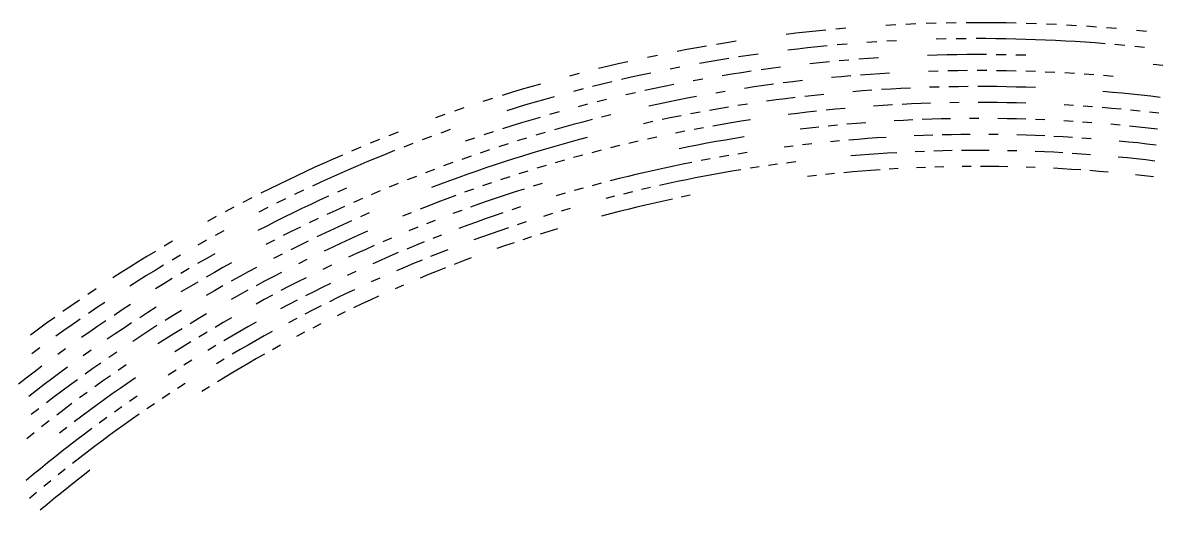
# Model space of a CAD drawing. Header units: metres. Extents: x -298 to 300, y -298 to 299.
# Drawn here: x -178.7 to 33.8, y 207.9 to 299.3 of the extents above; entities that cross this region are included whole.
import ezdxf

# ---------------------------------------------------------------- set-up
doc = ezdxf.new("R2010")
doc.units = ezdxf.units.M

msp = doc.modelspace()

# ---------------------------------------------------------------- linework, layer by layer
for p, q in [((-31.887094, 297.5064, -692.8203), (-33.75532, 297.29712, -692.8203)), ((-30.017527, 297.70392, -692.8203), (-31.887094, 297.5064, -692.8203)), ((-28.1468, 297.88965, -692.8203), (-30.017527, 297.70392, -692.8203)), ((-24.401926, 298.22595, -692.8203), (-26.274912, 298.06372, -692.8203)), ((-15.023447, 298.86053, -692.8203), (-16.900705, 298.7572, -692.8203)), ((-11.26716, 299.03186, -692.8203), (-13.145578, 298.95203, -692.8203)), ((-7.508921, 299.15588, -692.8203), (-9.388193, 299.09973, -692.8203)), ((-3.749277, 299.23273, -692.8203), (-5.629221, 299.2002, -692.8203)), ((0.011038, 299.26233, -692.8203), (-1.869211, 299.25342, -692.8203)), ((1.891287, 299.2594, -692.8203), (0.011038, 299.26233, -692.8203)), ((3.771475, 299.2447, -692.8203), (1.891287, 299.2594, -692.8203)), ((5.651602, 299.21814, -692.8203), (3.771475, 299.2447, -692.8203)), ((7.531546, 299.17975, -692.8203), (5.651602, 299.21814, -692.8203)), ((11.290518, 299.06763, -692.8203), (9.411184, 299.12958, -692.8203)), ((15.047903, 298.9082, -692.8203), (13.169485, 298.99377, -692.8203)), ((18.80303, 298.70166, -692.8203), (16.925772, 298.8108, -692.8203)), ((22.55535, 298.44788, -692.8203), (20.679617, 298.58063, -692.8203)), ((26.304312, 298.1469, -692.8203), (24.430288, 298.30328, -692.8203)), ((31.919973, 297.6073, -692.8203), (30.049185, 297.79895, -692.8203)), ((-46.79054, 295.5044, -692.8203), (-48.645763, 295.20154, -692.8203)), ((-44.933422, 295.79553, -692.8203), (-46.79054, 295.5044, -692.8203)), ((-33.75532, 297.29712, -692.8203), (-35.622204, 297.07617, -692.8203)), ((-18.616282, 295.65552, -692.8203), (-20.473337, 295.52966, -692.8203)), ((-14.899973, 295.8722, -692.8203), (-16.758493, 295.7697, -692.8203)), ((-5.599497, 296.20953, -692.8203), (-7.460398, 296.1654, -692.8203)), ((-1.876963, 296.26257, -692.8203), (-3.738352, 296.24194, -692.8203)), ((1.845999, 296.26892, -692.8203), (-0.015513, 296.2716, -692.8203)), ((3.707449, 296.25452, -692.8203), (1.845999, 296.26892, -692.8203)), ((5.568777, 296.2284, -692.8203), (3.707449, 296.25452, -692.8203)), ((7.429983, 296.19067, -692.8203), (5.568777, 296.2284, -692.8203)), ((9.290884, 296.14117, -692.8203), (7.429983, 296.19067, -692.8203)), ((11.15148, 296.07996, -692.8203), (9.290884, 296.14117, -692.8203)), ((13.011709, 296.00708, -692.8203), (11.15148, 296.07996, -692.8203)), ((14.871389, 295.9226, -692.8203), (13.011709, 296.00708, -692.8203)), ((16.730581, 295.82635, -692.8203), (14.871389, 295.9226, -692.8203)), ((18.589102, 295.71844, -692.8203), (16.730581, 295.82635, -692.8203)), ((20.44695, 295.59888, -692.8203), (18.589102, 295.71844, -692.8203)), ((22.304007, 295.4676, -692.8203), (20.44695, 295.59888, -692.8203)), ((24.160269, 295.32465, -692.8203), (22.304007, 295.4676, -692.8203)), ((-54.199352, 294.2232, -692.8203), (-56.046276, 293.87384, -692.8203)), ((-52.35023, 294.5609, -692.8203), (-54.199352, 294.2232, -692.8203)), ((-50.498974, 294.8871, -692.8203), (-52.35023, 294.5609, -692.8203)), ((-40.828808, 293.37695, -692.8203), (-42.67085, 293.11157, -692.8203)), ((-33.444836, 294.32245, -692.8203), (-35.29304, 294.10352, -692.8203)), ((-31.595224, 294.5298, -692.8203), (-33.444836, 294.32245, -692.8203)), ((-29.744394, 294.7256, -692.8203), (-31.595224, 294.5298, -692.8203)), ((-27.892282, 294.90967, -692.8203), (-29.744394, 294.7256, -692.8203)), ((-24.184824, 295.24298, -692.8203), (-26.039072, 295.08215, -692.8203)), ((-5.434702, 293.22137, -692.8203), (-7.276743, 293.17834, -692.8203)), ((-3.592478, 293.2528, -692.8203), (-5.434702, 293.22137, -692.8203)), ((-1.75001, 293.27258, -692.8203), (-3.592478, 293.2528, -692.8203)), ((0.09252, 293.28088, -692.8203), (-1.75001, 293.27258, -692.8203)), ((1.935049, 293.2776, -692.8203), (0.09252, 293.28088, -692.8203)), ((5.620047, 293.2362, -692.8203), (3.777578, 293.2627, -692.8203)), ((9.304251, 293.14856, -692.8203), (7.462271, 293.19812, -692.8203)), ((27.869925, 295.00378, -692.8203), (26.015615, 295.17004, -692.8203)), ((31.575308, 294.63635, -692.8203), (29.723196, 294.82593, -692.8203)), ((-68.907845, 291.1046, -692.8203), (-70.73475, 290.66296, -692.8203)), ((-67.07819, 291.5348, -692.8203), (-68.907845, 291.1046, -692.8203)), ((-65.2458, 291.9535, -692.8203), (-67.07819, 291.5348, -692.8203)), ((-59.73335, 293.14038, -692.8203), (-61.573376, 292.7563, -692.8203)), ((-50.020763, 291.9347, -692.8203), (-51.853344, 291.6117, -692.8203)), ((-48.18617, 292.24622, -692.8203), (-50.020763, 291.9347, -692.8203)), ((-46.34962, 292.5462, -692.8203), (-48.18617, 292.24622, -692.8203)), ((-42.67085, 293.11157, -692.8203), (-44.511242, 292.83466, -692.8203)), ((-29.334543, 291.761, -692.8203), (-31.166636, 291.56787, -692.8203)), ((-27.50123, 291.94263, -692.8203), (-29.334543, 291.761, -692.8203)), ((-23.831308, 292.27118, -692.8203), (-25.666819, 292.11267, -692.8203)), ((-20.15748, 292.55365, -692.8203), (-21.994883, 292.4182, -692.8203)), ((-18.319345, 292.6776, -692.8203), (-20.15748, 292.55365, -692.8203)), ((-7.276743, 293.17834, -692.8203), (-9.118357, 293.12378, -692.8203)), ((35.02434, 291.24036, -692.8203), (33.19353, 291.45166, -692.8203)), ((-74.38001, 289.74524, -692.8203), (-76.19825, 289.26917, -692.8203)), ((-64.619026, 289.02905, -692.8203), (-66.43287, 288.61438, -692.8203)), ((-62.8025, 289.43237, -692.8203), (-64.619026, 289.02905, -692.8203)), ((-60.983532, 289.82422, -692.8203), (-62.8025, 289.43237, -692.8203)), ((-55.512157, 290.93103, -692.8203), (-57.33827, 290.5736, -692.8203)), ((-45.7718, 289.60974, -692.8203), (-47.589855, 289.31342, -692.8203)), ((-43.951855, 289.8946, -692.8203), (-45.7718, 289.60974, -692.8203)), ((-42.13014, 290.16803, -692.8203), (-43.951855, 289.8946, -692.8203)), ((-38.48164, 290.68054, -692.8203), (-40.306713, 290.43005, -692.8203)), ((-36.65504, 290.91962, -692.8203), (-38.48164, 290.68054, -692.8203)), ((-25.295664, 289.143, -692.8203), (-27.111399, 288.97534, -692.8203)), ((-23.47883, 289.29926, -692.8203), (-25.295664, 289.143, -692.8203)), ((-19.842356, 289.5775, -692.8203), (-21.66102, 289.4441, -692.8203)), ((-18.022898, 289.69952, -692.8203), (-19.842356, 289.5775, -692.8203)), ((-16.202646, 289.81006, -692.8203), (-18.022898, 289.69952, -692.8203)), ((-7.092722, 290.19128, -692.8203), (-8.915659, 290.13794, -692.8203)), ((-3.446055, 290.2636, -692.8203), (-5.26948, 290.23315, -692.8203)), ((-1.622385, 290.2826, -692.8203), (-3.446055, 290.2636, -692.8203)), ((2.025137, 290.28613, -692.8203), (0.201345, 290.2901, -692.8203)), ((5.672537, 290.2439, -692.8203), (3.848867, 290.27075, -692.8203)), ((7.495962, 290.20557, -692.8203), (5.672537, 290.2439, -692.8203)), ((11.141958, 290.0946, -692.8203), (9.319143, 290.15582, -692.8203)), ((14.786367, 289.93774, -692.8203), (12.964407, 290.0219, -692.8203)), ((18.42864, 289.73523, -692.8203), (16.60784, 289.84222, -692.8203)), ((22.068106, 289.48682, -692.8203), (20.24877, 289.6167, -692.8203)), ((25.704275, 289.19275, -692.8203), (23.886648, 289.34552, -692.8203)), ((-83.43995, 287.25122, -692.8203), (-85.242195, 286.71838, -692.8203)), ((-81.634346, 287.77283, -692.8203), (-83.43995, 287.25122, -692.8203)), ((-73.66114, 286.84204, -692.8203), (-75.46107, 286.3706, -692.8203)), ((-70.05262, 287.75092, -692.8203), (-71.858345, 287.30212, -692.8203)), ((-68.24415, 288.18835, -692.8203), (-70.05262, 287.75092, -692.8203)), ((-60.258923, 286.9204, -692.8203), (-62.059643, 286.5332, -692.8203)), ((-58.4557, 287.2964, -692.8203), (-60.258923, 286.9204, -692.8203)), ((-56.650158, 287.6609, -692.8203), (-58.4557, 287.2964, -692.8203)), ((-51.220226, 288.68658, -692.8203), (-53.03236, 288.35608, -692.8203)), ((-41.591747, 287.22412, -692.8203), (-43.39497, 286.9541, -692.8203)), ((-39.786816, 287.4828, -692.8203), (-41.591747, 287.22412, -692.8203)), ((-37.980297, 287.7301, -692.8203), (-39.786816, 287.4828, -692.8203)), ((-34.362743, 288.19067, -692.8203), (-36.172253, 287.96606, -692.8203)), ((-32.55183, 288.40393, -692.8203), (-34.362743, 288.19067, -692.8203)), ((-15.926889, 286.83008, -692.8203), (-17.728464, 286.7213, -692.8203)), ((-14.124704, 286.92755, -692.8203), (-15.926889, 286.83008, -692.8203)), ((-12.32197, 287.01367, -692.8203), (-14.124704, 286.92755, -692.8203)), ((-6.910715, 287.2041, -692.8203), (-8.714853, 287.15198, -692.8203)), ((-3.301585, 287.27435, -692.8203), (-5.106272, 287.24487, -692.8203)), ((-1.496714, 287.29248, -692.8203), (-3.301585, 287.27435, -692.8203)), ((2.113272, 287.29468, -692.8203), (0.308279, 287.29932, -692.8203)), ((3.918203, 287.2788, -692.8203), (2.113272, 287.29468, -692.8203)), ((5.723013, 287.2516, -692.8203), (3.918203, 287.2788, -692.8203)), ((7.527639, 287.213, -692.8203), (5.723013, 287.2516, -692.8203)), ((9.332022, 287.1631, -692.8203), (7.527639, 287.213, -692.8203)), ((11.136099, 287.10187, -692.8203), (9.332022, 287.1631, -692.8203)), ((-90.6283, 285.052, -692.8203), (-92.41657, 284.47412, -692.8203)), ((-87.041084, 286.1742, -692.8203), (-88.83643, 285.61877, -692.8203)), ((-85.242195, 286.71838, -692.8203), (-87.041084, 286.1742, -692.8203)), ((-80.84229, 284.88873, -692.8203), (-82.62971, 284.37225, -692.8203)), ((-79.051704, 285.39392, -692.8203), (-80.84229, 284.88873, -692.8203)), ((-69.23719, 284.87134, -692.8203), (-71.02479, 284.42773, -692.8203)), ((-63.85792, 286.13464, -692.8203), (-65.653694, 285.72485, -692.8203)), ((-55.96455, 284.7478, -692.8203), (-57.751842, 284.38757, -692.8203)), ((-54.17512, 285.0968, -692.8203), (-55.96455, 284.7478, -692.8203)), ((-52.383434, 285.43457, -692.8203), (-54.17512, 285.0968, -692.8203)), ((-46.996105, 286.38013, -692.8203), (-48.793835, 286.07623, -692.8203)), ((-37.480907, 284.7793, -692.8203), (-39.26887, 284.53516, -692.8203)), ((-35.691418, 285.0122, -692.8203), (-37.480907, 284.7793, -692.8203)), ((-33.900463, 285.2339, -692.8203), (-35.691418, 285.0122, -692.8203)), ((-30.314463, 285.64343, -692.8203), (-32.108105, 285.44427, -692.8203)), ((-28.519602, 285.83124, -692.8203), (-30.314463, 285.64343, -692.8203)), ((-21.329233, 286.46985, -692.8203), (-23.128305, 286.32715, -692.8203)), ((-19.529245, 286.6012, -692.8203), (-21.329233, 286.46985, -692.8203)), ((25.548025, 286.2041, -692.8203), (23.749197, 286.35596, -692.8203)), ((27.345877, 286.04102, -692.8203), (25.548025, 286.2041, -692.8203)), ((29.14269, 285.86658, -692.8203), (27.345877, 286.04102, -692.8203)), ((30.938406, 285.6809, -692.8203), (29.14269, 285.86658, -692.8203)), ((32.73296, 285.4839, -692.8203), (30.938406, 285.6809, -692.8203)), ((34.526234, 285.27563, -692.8203), (32.73296, 285.4839, -692.8203)), ((-95.98194, 283.28455, -692.8203), (-97.75892, 282.67297, -692.8203)), ((-86.19453, 283.30566, -692.8203), (-87.97181, 282.7556, -692.8203)), ((-84.413826, 283.8446, -692.8203), (-86.19453, 283.30566, -692.8203)), ((-82.62971, 284.37225, -692.8203), (-84.413826, 283.8446, -692.8203)), ((-72.80958, 283.97296, -692.8203), (-74.59144, 283.50696, -692.8203)), ((-59.536755, 284.0161, -692.8203), (-61.319286, 283.63342, -692.8203)), ((-57.751842, 284.38757, -692.8203), (-59.536755, 284.0161, -692.8203)), ((-48.183605, 283.14636, -692.8203), (-49.96101, 282.83508, -692.8203)), ((-46.404247, 283.44653, -692.8203), (-48.183605, 283.14636, -692.8203)), ((-42.84004, 284.0133, -692.8203), (-44.62306, 283.73547, -692.8203)), ((-29.891611, 282.68073, -692.8203), (-31.666636, 282.4843, -692.8203)), ((-26.338022, 283.0401, -692.8203), (-28.115366, 282.86597, -692.8203)), ((-24.559519, 283.203, -692.8203), (-26.338022, 283.0401, -692.8203)), ((-17.436228, 283.74292, -692.8203), (-19.218332, 283.62476, -692.8203)), ((-15.653452, 283.84998, -692.8203), (-17.436228, 283.74292, -692.8203)), ((-12.085947, 284.03033, -692.8203), (-13.870005, 283.94574, -692.8203)), ((-10.301401, 284.1037, -692.8203), (-12.085947, 284.03033, -692.8203)), ((-8.516367, 284.1659, -692.8203), (-10.301401, 284.1037, -692.8203)), ((-3.159373, 284.28503, -692.8203), (-4.945322, 284.2566, -692.8203)), ((2.199087, 284.30328, -692.8203), (0.412893, 284.30847, -692.8203)), ((3.98522, 284.28687, -692.8203), (2.199087, 284.30328, -692.8203)), ((5.771231, 284.25928, -692.8203), (3.98522, 284.28687, -692.8203)), ((7.557058, 284.22046, -692.8203), (5.771231, 284.25928, -692.8203)), ((9.342642, 284.17047, -692.8203), (7.557058, 284.22046, -692.8203)), ((18.26415, 283.75208, -692.8203), (16.480947, 283.85815, -692.8203)), ((21.828482, 283.50623, -692.8203), (20.046682, 283.63477, -692.8203)), ((25.389517, 283.2157, -692.8203), (23.609426, 283.36658, -692.8203)), ((27.16863, 283.0536, -692.8203), (25.389517, 283.2157, -692.8203)), ((30.723623, 282.69592, -692.8203), (28.946646, 282.88037, -692.8203)), ((-99.53199, 282.0503, -692.8203), (-101.301094, 281.4165, -692.8203)), ((-85.21766, 280.4768, -692.8203), (-86.97718, 279.93298, -692.8203)), ((-83.45472, 281.00964, -692.8203), (-85.21766, 280.4768, -692.8203)), ((-81.68842, 281.5313, -692.8203), (-83.45472, 281.00964, -692.8203)), ((-78.14619, 282.54138, -692.8203), (-79.91889, 282.04193, -692.8203)), ((-73.72431, 280.64258, -692.8203), (-75.48524, 280.1709, -692.8203)), ((-71.96046, 281.1032, -692.8203), (-73.72431, 280.64258, -692.8203)), ((-68.42414, 281.99115, -692.8203), (-70.19367, 281.55273, -692.8203)), ((-60.580822, 280.73328, -692.8203), (-62.342724, 280.34412, -692.8203)), ((-57.049877, 281.47833, -692.8203), (-58.81654, 281.11133, -692.8203)), ((-55.280895, 281.83423, -692.8203), (-57.049877, 281.47833, -692.8203)), ((-51.7364, 282.51257, -692.8203), (-53.509777, 282.17896, -692.8203)), ((-45.81471, 280.5125, -692.8203), (-47.575634, 280.21606, -692.8203)), ((-44.05189, 280.79785, -692.8203), (-45.81471, 280.5125, -692.8203)), ((-42.287365, 281.07202, -692.8203), (-44.05189, 280.79785, -692.8203)), ((-33.44044, 282.27673, -692.8203), (-35.21278, 282.05804, -692.8203)), ((-31.666636, 282.4843, -692.8203), (-33.44044, 282.27673, -692.8203)), ((-20.672312, 280.5207, -692.8203), (-22.43403, 280.3822, -692.8203)), ((-13.617502, 280.96375, -692.8203), (-15.382212, 280.86963, -692.8203)), ((-11.852182, 281.0468, -692.8203), (-13.617502, 280.96375, -692.8203)), ((-8.320139, 281.1797, -692.8203), (-10.086374, 281.11877, -692.8203)), ((-6.553537, 281.22943, -692.8203), (-8.320139, 281.1797, -692.8203)), ((-4.78657, 281.26813, -692.8203), (-6.553537, 281.22943, -692.8203)), ((0.515249, 281.3175, -692.8203), (-1.252146, 281.31213, -692.8203)), ((5.81719, 281.26703, -692.8203), (4.049978, 281.29492, -692.8203)), ((7.584219, 281.22797, -692.8203), (5.81719, 281.26703, -692.8203)), ((9.351004, 281.17786, -692.8203), (7.584219, 281.22797, -692.8203)), ((12.883535, 281.04425, -692.8203), (11.117483, 281.11658, -692.8203)), ((18.178518, 280.76062, -692.8203), (16.414114, 280.86627, -692.8203)), ((21.705252, 280.5161, -692.8203), (19.942312, 280.64392, -692.8203)), ((34.273975, 282.29364, -692.8203), (32.49944, 282.50037, -692.8203)), ((-108.336494, 278.7705, -692.8203), (-110.084785, 278.08142, -692.8203)), ((-98.559456, 279.222, -692.8203), (-100.31068, 278.59436, -692.8203)), ((-90.48579, 278.81213, -692.8203), (-92.23469, 278.23523, -692.8203)), ((-86.97718, 279.93298, -692.8203), (-88.73322, 279.37805, -692.8203)), ((-80.74958, 278.68964, -692.8203), (-82.49799, 278.1739, -692.8203)), ((-77.24311, 279.68823, -692.8203), (-78.99793, 279.19446, -692.8203)), ((-75.48524, 280.1709, -692.8203), (-77.24311, 279.68823, -692.8203)), ((-54.599438, 278.9201, -692.8203), (-56.35011, 278.5686, -692.8203)), ((-51.091625, 279.5902, -692.8203), (-52.84663, 279.26062, -692.8203)), ((-47.575634, 280.21606, -692.8203), (-49.334606, 279.9087, -692.8203)), ((-31.227488, 279.52405, -692.8203), (-32.982616, 279.31934, -692.8203)), ((-29.471018, 279.71777, -692.8203), (-31.227488, 279.52405, -692.8203)), ((-25.95466, 280.07214, -692.8203), (-27.713388, 279.9005, -692.8203)), ((-22.43403, 280.3822, -692.8203), (-24.194834, 280.23267, -692.8203)), ((-1.133311, 278.3219, -692.8203), (-2.881785, 278.30627, -692.8203)), ((4.112478, 278.30298, -692.8203), (2.363943, 278.3203, -692.8203)), ((26.989065, 280.06635, -692.8203), (25.22875, 280.22736, -692.8203)), ((30.506582, 279.71118, -692.8203), (28.748343, 279.8943, -692.8203)), ((32.2636, 279.51703, -692.8203), (30.506582, 279.71118, -692.8203)), ((34.019398, 279.31183, -692.8203), (32.2636, 279.51703, -692.8203)), ((-111.82862, 277.38147, -692.8203), (-113.56806, 276.67053, -692.8203)), ((-105.54023, 276.64575, -692.8203), (-107.275154, 275.97437, -692.8203)), ((-102.05799, 277.9558, -692.8203), (-103.801155, 277.30627, -692.8203)), ((-93.97993, 277.64734, -692.8203), (-95.72144, 277.04858, -692.8203)), ((-87.723274, 276.5609, -692.8203), (-89.45814, 276.00134, -692.8203)), ((-84.24317, 277.64716, -692.8203), (-85.98493, 277.1095, -692.8203)), ((-78.078865, 276.3463, -692.8203), (-79.81263, 275.8474, -692.8203)), ((-76.34193, 276.83435, -692.8203), (-78.078865, 276.3463, -692.8203)), ((-74.602, 277.31152, -692.8203), (-76.34193, 276.83435, -692.8203)), ((-72.85908, 277.7777, -692.8203), (-74.602, 277.31152, -692.8203)), ((-66.804146, 276.22913, -692.8203), (-68.537544, 275.80103, -692.8203)), ((-63.32942, 277.05273, -692.8203), (-65.06812, 276.64636, -692.8203)), ((-59.844555, 277.83258, -692.8203), (-61.58827, 277.44812, -692.8203)), ((-52.18568, 276.34192, -692.8203), (-53.92024, 276.0056, -692.8203)), ((-50.44911, 276.66736, -692.8203), (-52.18568, 276.34192, -692.8203)), ((-48.71046, 276.9818, -692.8203), (-50.44911, 276.66736, -692.8203)), ((-46.9698, 277.2854, -692.8203), (-48.71046, 276.9818, -692.8203)), ((-45.227306, 277.57806, -692.8203), (-46.9698, 277.2854, -692.8203)), ((-43.482983, 277.85974, -692.8203), (-45.227306, 277.57806, -692.8203)), ((-30.790537, 276.5636, -692.8203), (-32.52711, 276.36157, -692.8203)), ((-25.573557, 277.10388, -692.8203), (-27.31367, 276.9347, -692.8203)), ((-22.09028, 277.40942, -692.8203), (-23.832407, 277.2621, -692.8203)), ((-20.347239, 277.54578, -692.8203), (-22.09028, 277.40942, -692.8203)), ((-18.603342, 277.6712, -692.8203), (-20.347239, 277.54578, -692.8203)), ((-16.858652, 277.78564, -692.8203), (-18.603342, 277.6712, -692.8203)), ((-9.873667, 278.1338, -692.8203), (-11.620737, 278.06323, -692.8203)), ((-8.126169, 278.19336, -692.8203), (-9.873667, 278.1338, -692.8203)), ((-4.630136, 278.2796, -692.8203), (-6.378305, 278.24194, -692.8203)), ((-2.881785, 278.30627, -692.8203), (-4.630136, 278.2796, -692.8203)), ((9.357107, 278.18524, -692.8203), (7.609121, 278.23547, -692.8203)), ((11.104788, 278.12402, -692.8203), (9.357107, 278.18524, -692.8203)), ((12.852041, 278.05176, -692.8203), (11.104788, 278.12402, -692.8203)), ((16.345022, 277.87445, -692.8203), (14.598806, 277.96863, -692.8203)), ((18.090628, 277.7693, -692.8203), (16.345022, 277.87445, -692.8203)), ((21.579824, 277.52618, -692.8203), (19.835623, 277.6532, -692.8203)), ((28.547842, 276.90845, -692.8203), (26.807302, 277.07928, -692.8203)), ((30.287283, 276.72662, -692.8203), (28.547842, 276.90845, -692.8203)), ((32.025562, 276.53394, -692.8203), (30.287283, 276.72662, -692.8203)), ((33.762623, 276.33026, -692.8203), (32.025562, 276.53394, -692.8203)), ((-118.75892, 274.4724, -692.8203), (-120.479866, 273.71796, -692.8203)), ((-115.302925, 275.94867, -692.8203), (-117.03327, 275.21594, -692.8203)), ((-110.732, 274.59894, -692.8203), (-112.453865, 273.89502, -692.8203)), ((-109.005745, 275.29205, -692.8203), (-110.732, 274.59894, -692.8203)), ((-94.641, 274.25763, -692.8203), (-96.36115, 273.65472, -692.8203)), ((-91.1894, 275.43097, -692.8203), (-92.91706, 274.84973, -692.8203)), ((-84.994576, 274.2854, -692.8203), (-86.71522, 273.74304, -692.8203)), ((-83.27058, 274.8169, -692.8203), (-84.994576, 274.2854, -692.8203)), ((-81.54322, 275.33752, -692.8203), (-83.27058, 274.8169, -692.8203)), ((-79.81263, 275.8474, -692.8203), (-81.54322, 275.33752, -692.8203)), ((-73.720955, 274.45142, -692.8203), (-75.44294, 273.97986, -692.8203)), ((-70.268196, 275.36206, -692.8203), (-71.99598, 274.9121, -692.8203)), ((-53.92024, 276.0056, -692.8203), (-55.6526, 275.6584, -692.8203)), ((-46.366283, 274.3543, -692.8203), (-48.08845, 274.05457, -692.8203)), ((-42.916332, 274.92126, -692.8203), (-44.642162, 274.6432, -692.8203)), ((-34.26234, 276.1488, -692.8203), (-35.996166, 275.92505, -692.8203)), ((-21.748789, 274.4364, -692.8203), (-23.472239, 274.29132, -692.8203)), ((-20.024424, 274.57068, -692.8203), (-21.748789, 274.4364, -692.8203)), ((-18.299204, 274.6941, -692.8203), (-20.024424, 274.57068, -692.8203)), ((-16.573252, 274.80676, -692.8203), (-18.299204, 274.6941, -692.8203)), ((-14.846628, 274.90845, -692.8203), (-16.573252, 274.80676, -692.8203)), ((-9.663218, 275.14862, -692.8203), (-11.391489, 275.0794, -692.8203)), ((-6.205393, 275.2544, -692.8203), (-7.934458, 275.20697, -692.8203)), ((-4.476023, 275.29102, -692.8203), (-6.205393, 275.2544, -692.8203)), ((-1.016672, 275.33167, -692.8203), (-2.746409, 275.31677, -692.8203)), ((0.713125, 275.33563, -692.8203), (-1.016672, 275.33167, -692.8203)), ((2.442922, 275.3288, -692.8203), (0.713125, 275.33563, -692.8203)), ((7.631765, 275.24304, -692.8203), (5.902334, 275.28247, -692.8203)), ((12.818228, 275.05945, -692.8203), (11.089773, 275.13147, -692.8203)), ((14.546194, 274.9765, -692.8203), (12.818228, 275.05945, -692.8203)), ((16.273672, 274.88275, -692.8203), (14.546194, 274.9765, -692.8203)), ((19.726675, 274.66266, -692.8203), (18.000479, 274.77808, -692.8203)), ((21.452078, 274.53638, -692.8203), (19.726675, 274.66266, -692.8203)), ((28.345022, 273.92273, -692.8203), (26.62322, 274.0924, -692.8203)), ((-123.907234, 272.17688, -692.8203), (-125.613655, 271.39014, -692.8203)), ((-122.19599, 272.95276, -692.8203), (-123.907234, 272.17688, -692.8203)), ((-120.479866, 273.71796, -692.8203), (-122.19599, 272.95276, -692.8203)), ((-115.88404, 272.4547, -692.8203), (-117.59229, 271.7185, -692.8203)), ((-114.17121, 273.18024, -692.8203), (-115.88404, 272.4547, -692.8203)), ((-112.453865, 273.89502, -692.8203), (-114.17121, 273.18024, -692.8203)), ((-98.07752, 273.04102, -692.8203), (-99.789925, 272.41656, -692.8203)), ((-91.85609, 272.0514, -692.8203), (-93.56245, 271.466, -692.8203)), ((-90.146, 272.62604, -692.8203), (-91.85609, 272.0514, -692.8203)), ((-88.43238, 273.18994, -692.8203), (-90.146, 272.62604, -692.8203)), ((-86.71522, 273.74304, -692.8203), (-88.43238, 273.18994, -692.8203)), ((-80.59058, 272.50055, -692.8203), (-82.30012, 271.9859, -692.8203)), ((-77.161934, 273.49756, -692.8203), (-78.877815, 273.00446, -692.8203)), ((-58.378674, 272.02966, -692.8203), (-60.08595, 271.65448, -692.8203)), ((-56.66914, 272.39404, -692.8203), (-58.378674, 272.02966, -692.8203)), ((-54.957287, 272.74768, -692.8203), (-56.66914, 272.39404, -692.8203)), ((-53.243237, 273.09058, -692.8203), (-54.957287, 272.74768, -692.8203)), ((-49.808727, 273.74402, -692.8203), (-51.52699, 273.42273, -692.8203)), ((-40.64271, 272.24622, -692.8203), (-42.35188, 271.98242, -692.8203)), ((-37.219616, 272.74146, -692.8203), (-38.931957, 272.49915, -692.8203)), ((-33.790478, 273.1936, -692.8203), (-35.50575, 272.9729, -692.8203)), ((-9.454966, 272.16333, -692.8203), (-11.16456, 272.09552, -692.8203)), ((-6.034677, 272.26672, -692.8203), (-7.745005, 272.22046, -692.8203)), ((-0.902354, 272.3413, -692.8203), (-2.613291, 272.3272, -692.8203)), ((2.519705, 272.33728, -692.8203), (0.808706, 272.34467, -692.8203)), ((4.230703, 272.3191, -692.8203), (2.519705, 272.33728, -692.8203)), ((5.941519, 272.29016, -692.8203), (4.230703, 272.3191, -692.8203)), ((11.072561, 272.13904, -692.8203), (9.362539, 272.2002, -692.8203)), ((16.200064, 271.8911, -692.8203), (14.491385, 271.9845, -692.8203)), ((30.065664, 273.7423, -692.8203), (28.345022, 273.92273, -692.8203)), ((31.785269, 273.55103, -692.8203), (30.065664, 273.7423, -692.8203)), ((33.50359, 273.34894, -692.8203), (31.785269, 273.55103, -692.8203)), ((-127.31507, 270.59277, -692.8203), (-129.01137, 269.78467, -692.8203)), ((-125.613655, 271.39014, -692.8203), (-127.31507, 270.59277, -692.8203)), ((-120.99464, 270.21387, -692.8203), (-122.68867, 269.44556, -692.8203)), ((-119.295845, 270.9715, -692.8203), (-120.99464, 270.21387, -692.8203)), ((-117.59229, 271.7185, -692.8203), (-119.295845, 270.9715, -692.8203)), ((-104.90308, 270.47888, -692.8203), (-106.59925, 269.81158, -692.8203)), ((-101.49836, 271.78137, -692.8203), (-103.20277, 271.1355, -692.8203)), ((-96.963936, 270.26318, -692.8203), (-98.65894, 269.64575, -692.8203)), ((-95.26508, 270.86993, -692.8203), (-96.963936, 270.26318, -692.8203)), ((-93.56245, 271.466, -692.8203), (-95.26508, 270.86993, -692.8203)), ((-87.40876, 270.37775, -692.8203), (-89.104744, 269.8203, -692.8203)), ((-84.006355, 271.46057, -692.8203), (-85.7093, 270.9245, -692.8203)), ((-66.890144, 270.047, -692.8203), (-68.58466, 269.6184, -692.8203)), ((-65.19294, 270.46484, -692.8203), (-66.890144, 270.047, -692.8203)), ((-63.493114, 270.87207, -692.8203), (-65.19294, 270.46484, -692.8203)), ((-61.790783, 271.26868, -692.8203), (-63.493114, 270.87207, -692.8203)), ((-60.08595, 271.65448, -692.8203), (-61.790783, 271.26868, -692.8203)), ((-54.26417, 269.8365, -692.8203), (-55.957775, 269.48724, -692.8203)), ((-52.56843, 270.17505, -692.8203), (-54.26417, 269.8365, -692.8203)), ((-50.870556, 270.50305, -692.8203), (-52.56843, 270.17505, -692.8203)), ((-49.170605, 270.8203, -692.8203), (-50.870556, 270.50305, -692.8203)), ((-47.46876, 271.1269, -692.8203), (-49.170605, 270.8203, -692.8203)), ((-45.764904, 271.4228, -692.8203), (-47.46876, 271.1269, -692.8203)), ((-44.059277, 271.708, -692.8203), (-45.764904, 271.4228, -692.8203)), ((-29.92335, 270.6416, -692.8203), (-31.622751, 270.44525, -692.8203)), ((-26.521006, 271.00232, -692.8203), (-28.222788, 270.82733, -692.8203)), ((-23.114328, 271.3203, -692.8203), (-24.818186, 271.16663, -692.8203)), ((-21.409555, 271.4632, -692.8203), (-23.114328, 271.3203, -692.8203)), ((-19.703867, 271.59534, -692.8203), (-21.409555, 271.4632, -692.8203)), ((-17.997324, 271.71686, -692.8203), (-19.703867, 271.59534, -692.8203)), ((-14.582163, 271.9276, -692.8203), (-16.29011, 271.82764, -692.8203)), ((17.908072, 271.787, -692.8203), (16.200064, 271.8911, -692.8203)), ((19.615469, 271.67224, -692.8203), (17.908072, 271.787, -692.8203)), ((23.027945, 271.4104, -692.8203), (21.322073, 271.54663, -692.8203)), ((24.7329, 271.26337, -692.8203), (23.027945, 271.4104, -692.8203)), ((31.542654, 270.56836, -692.8203), (29.841848, 270.75818, -692.8203)), ((33.2423, 270.36786, -692.8203), (31.542654, 270.56836, -692.8203)), ((-132.3886, 268.13672, -692.8203), (-134.06935, 267.29688, -692.8203)), ((-130.70259, 268.96606, -692.8203), (-132.3886, 268.13672, -692.8203)), ((-129.01137, 269.78467, -692.8203), (-130.70259, 268.96606, -692.8203)), ((-126.06196, 267.87714, -692.8203), (-127.7411, 267.07703, -692.8203)), ((-122.68867, 269.44556, -692.8203), (-124.377754, 268.66663, -692.8203)), ((-117.98902, 268.27905, -692.8203), (-119.67097, 267.52966, -692.8203)), ((-111.66187, 267.7461, -692.8203), (-113.34058, 267.03644, -692.8203)), ((-108.291084, 269.13367, -692.8203), (-109.978645, 268.4452, -692.8203)), ((-100.350044, 269.0177, -692.8203), (-102.03712, 268.3791, -692.8203)), ((-98.65894, 269.64575, -692.8203), (-100.350044, 269.0177, -692.8203)), ((-94.17115, 268.08435, -692.8203), (-95.85255, 267.4845, -692.8203)), ((-90.79719, 269.25232, -692.8203), (-92.48603, 268.67365, -692.8203)), ((-84.70551, 268.10522, -692.8203), (-86.387276, 267.56482, -692.8203)), ((-81.331856, 269.1543, -692.8203), (-83.02033, 268.635, -692.8203)), ((-73.6515, 268.26904, -692.8203), (-75.3346, 267.7981, -692.8203)), ((-70.276436, 269.17926, -692.8203), (-71.9654, 268.7295, -692.8203)), ((-61.02473, 268.3758, -692.8203), (-62.708935, 267.98413, -692.8203)), ((-57.64906, 269.12738, -692.8203), (-59.338085, 268.75684, -692.8203)), ((-55.957775, 269.48724, -692.8203), (-57.64906, 269.12738, -692.8203)), ((-135.74477, 266.44653, -692.8203), (-137.41481, 265.58557, -692.8203)), ((-129.41524, 266.26648, -692.8203), (-131.08418, 265.44543, -692.8203)), ((-123.020454, 265.99933, -692.8203), (-124.687874, 265.21838, -692.8203)), ((-121.34809, 266.76978, -692.8203), (-123.020454, 265.99933, -692.8203)), ((-115.01484, 266.31628, -692.8203), (-116.68452, 265.58557, -692.8203)), ((-100.87348, 265.6219, -692.8203), (-102.53919, 264.98004, -692.8203)), ((-99.20374, 266.2533, -692.8203), (-100.87348, 265.6219, -692.8203)), ((-97.5301, 266.87415, -692.8203), (-99.20374, 266.2533, -692.8203)), ((-91.41169, 265.8805, -692.8203), (-93.07929, 265.29797, -692.8203)), ((-89.740486, 266.4524, -692.8203), (-91.41169, 265.8805, -692.8203)), ((-88.06562, 267.01392, -692.8203), (-89.740486, 266.4524, -692.8203)), ((-86.387276, 267.56482, -692.8203), (-88.06562, 267.01392, -692.8203)), ((-77.01478, 267.31653, -692.8203), (-78.69178, 266.82446, -692.8203)), ((-67.74616, 266.74573, -692.8203), (-69.41993, 266.3119, -692.8203)), ((-64.39063, 267.5819, -692.8203), (-66.06971, 267.16907, -692.8203)), ((-58.59248, 265.85876, -692.8203), (-60.260876, 265.48242, -692.8203)), ((-56.921642, 266.2246, -692.8203), (-58.59248, 265.85876, -692.8203)), ((-53.573254, 266.9248, -692.8203), (-55.248547, 266.57996, -692.8203)), ((-139.07936, 264.71423, -692.8203), (-140.73842, 263.8324, -692.8203)), ((-132.74791, 264.61383, -692.8203), (-134.40639, 263.77185, -692.8203)), ((-128.00786, 263.62524, -692.8203), (-129.66023, 262.81305, -692.8203)), ((-126.35035, 264.427, -692.8203), (-128.00786, 263.62524, -692.8203)), ((-124.687874, 265.21838, -692.8203), (-126.35035, 264.427, -692.8203)), ((-120.009834, 264.0929, -692.8203), (-121.66541, 263.33093, -692.8203)), ((-118.349556, 264.84448, -692.8203), (-120.009834, 264.0929, -692.8203)), ((-113.72907, 263.61383, -692.8203), (-115.38178, 262.8913, -692.8203)), ((-105.858284, 263.66504, -692.8203), (-107.51154, 262.99194, -692.8203)), ((-102.53919, 264.98004, -692.8203), (-104.20081, 264.32776, -692.8203)), ((-96.40333, 264.10175, -692.8203), (-98.05958, 263.48804, -692.8203)), ((-93.07929, 265.29797, -692.8203), (-94.74323, 264.70508, -692.8203)), ((-88.68586, 263.6518, -692.8203), (-90.33955, 263.08655, -692.8203)), ((-85.36793, 264.75122, -692.8203), (-87.02863, 264.20667, -692.8203)), ((-79.40174, 263.48883, -692.8203), (-81.054695, 262.9818, -692.8203)), ((-76.08643, 264.47162, -692.8203), (-77.745674, 263.9854, -692.8203)), ((-68.56556, 263.4439, -692.8203), (-70.21851, 263.005, -692.8203)), ((-66.90986, 263.87244, -692.8203), (-68.56556, 263.4439, -692.8203)), ((-65.25147, 264.29053, -692.8203), (-66.90986, 263.87244, -692.8203)), ((-63.590466, 264.6983, -692.8203), (-65.25147, 264.29053, -692.8203)), ((-61.926952, 265.09558, -692.8203), (-63.590466, 264.6983, -692.8203)), ((-60.260876, 265.48242, -692.8203), (-61.926952, 265.09558, -692.8203)), ((-142.39186, 262.94025, -692.8203), (-144.03969, 262.03772, -692.8203)), ((-131.30748, 261.99048, -692.8203), (-132.94948, 261.1576, -692.8203)), ((-129.66023, 262.81305, -692.8203), (-131.30748, 261.99048, -692.8203)), ((-123.31611, 262.5586, -692.8203), (-124.96192, 261.77588, -692.8203)), ((-118.67341, 261.41516, -692.8203), (-120.31214, 260.66162, -692.8203)), ((-117.029915, 262.1584, -692.8203), (-118.67341, 261.41516, -692.8203)), ((-101.36036, 262.22937, -692.8203), (-103.00477, 261.58447, -692.8203)), ((-95.278694, 261.3285, -692.8203), (-96.91761, 260.72186, -692.8203)), ((-93.635994, 261.9248, -692.8203), (-95.278694, 261.3285, -692.8203)), ((-91.98963, 262.51086, -692.8203), (-93.635994, 261.9248, -692.8203)), ((-90.33955, 263.08655, -692.8203), (-91.98963, 262.51086, -692.8203)), ((-84.35078, 261.93677, -692.8203), (-85.99378, 261.3988, -692.8203)), ((-140.98619, 260.3004, -692.8203), (-142.61732, 259.40674, -692.8203)), ((-132.94948, 261.1576, -692.8203), (-134.5862, 260.31445, -692.8203)), ((-128.2386, 260.1795, -692.8203), (-129.86928, 259.36597, -692.8203)), ((-126.60279, 260.9828, -692.8203), (-128.2386, 260.1795, -692.8203)), ((-121.94611, 259.89783, -692.8203), (-123.575264, 259.12378, -692.8203)), ((-120.31214, 260.66162, -692.8203), (-121.94611, 259.89783, -692.8203)), ((-115.71235, 259.4713, -692.8203), (-117.339, 258.73645, -692.8203)), ((-114.081184, 260.19604, -692.8203), (-115.71235, 259.4713, -692.8203)), ((-104.64503, 260.92932, -692.8203), (-106.281136, 260.26392, -692.8203)), ((-100.18372, 259.47778, -692.8203), (-101.8108, 258.8404, -692.8203)), ((-90.90205, 259.7229, -692.8203), (-92.53095, 259.1438, -692.8203)), ((-89.26948, 260.2918, -692.8203), (-90.90205, 259.7229, -692.8203)), ((-87.63337, 260.85046, -692.8203), (-89.26948, 260.2918, -692.8203)), ((-80.07508, 260.15417, -692.8203), (-81.70704, 259.64307, -692.8203)), ((-78.43995, 260.6551, -692.8203), (-80.07508, 260.15417, -692.8203)), ((-150.57304, 258.3246, -692.8203), (-152.1916, 257.37073, -692.8203)), ((-144.24275, 258.50293, -692.8203), (-145.8625, 257.58893, -692.8203)), ((-131.49483, 258.5421, -692.8203), (-133.11519, 257.7082, -692.8203)), ((-126.81867, 257.54504, -692.8203), (-128.43288, 256.74048, -692.8203)), ((-125.19947, 258.33948, -692.8203), (-126.81867, 257.54504, -692.8203)), ((-120.57813, 257.23608, -692.8203), (-122.19056, 256.4707, -692.8203)), ((-118.960945, 257.99133, -692.8203), (-120.57813, 257.23608, -692.8203)), ((-117.339, 258.73645, -692.8203), (-118.960945, 257.99133, -692.8203)), ((-112.7826, 257.49982, -692.8203), (-114.39686, 256.78333, -692.8203)), ((-109.540535, 258.90228, -692.8203), (-111.163765, 258.20618, -692.8203)), ((-105.05274, 257.53503, -692.8203), (-106.66749, 256.86707, -692.8203)), ((-103.433846, 258.19275, -692.8203), (-105.05274, 257.53503, -692.8203)), ((-92.53095, 259.1438, -692.8203), (-94.1562, 258.55444, -692.8203)), ((-88.20161, 257.49634, -692.8203), (-89.8166, 256.9342, -692.8203)), ((-86.58308, 258.04828, -692.8203), (-88.20161, 257.49634, -692.8203)), ((-83.33576, 259.1217, -692.8203), (-84.96107, 258.5901, -692.8203)), ((-155.41054, 255.43266, -692.8203), (-157.01076, 254.4486, -692.8203)), ((-153.80412, 256.40674, -692.8203), (-155.41054, 255.43266, -692.8203)), ((-149.08455, 255.73045, -692.8203), (-150.68666, 254.78612, -692.8203)), ((-144.2921, 255.04124, -692.8203), (-145.89003, 254.127, -692.8203)), ((-142.6884, 255.94542, -692.8203), (-144.2921, 255.04124, -692.8203)), ((-130.04195, 255.92577, -692.8203), (-131.64589, 255.10094, -692.8203)), ((-116.0066, 256.05676, -692.8203), (-117.61176, 255.32005, -692.8203)), ((-114.39686, 256.78333, -692.8203), (-116.0066, 256.05676, -692.8203)), ((-109.884224, 255.50084, -692.8203), (-111.48603, 254.80266, -692.8203)), ((-108.27802, 256.18903, -692.8203), (-109.884224, 255.50084, -692.8203)), ((-100.618904, 256.09546, -692.8203), (-102.22474, 255.45537, -692.8203)), ((-99.0091, 256.7254, -692.8203), (-100.618904, 256.09546, -692.8203)), ((-94.63984, 255.18712, -692.8203), (-96.24012, 254.58464, -692.8203)), ((-158.60481, 253.45439, -692.8203), (-160.19252, 252.45024, -692.8203)), ((-157.01076, 254.4486, -692.8203), (-158.60481, 253.45439, -692.8203)), ((-153.873, 252.86736, -692.8203), (-155.45705, 251.89305, -692.8203)), ((-152.28288, 253.83177, -692.8203), (-153.873, 252.86736, -692.8203)), ((-147.48222, 253.20274, -692.8203), (-149.06856, 252.26854, -692.8203)), ((-141.13625, 253.38664, -692.8203), (-142.72389, 252.4923, -692.8203)), ((-139.54298, 254.27104, -692.8203), (-141.13625, 253.38664, -692.8203)), ((-134.83797, 253.42125, -692.8203), (-136.42601, 252.56639, -692.8203)), ((-125.400764, 254.90959, -692.8203), (-126.99848, 254.11394, -692.8203)), ((-120.80793, 253.81657, -692.8203), (-122.39887, 253.04979, -692.8203)), ((-111.48603, 254.80266, -692.8203), (-113.08344, 254.0944, -692.8203)), ((-107.017586, 253.47484, -692.8203), (-108.6067, 252.79466, -692.8203)), ((-105.42414, 254.14507, -692.8203), (-107.017586, 253.47484, -692.8203)), ((-103.826485, 254.80522, -692.8203), (-105.42414, 254.14507, -692.8203)), ((-99.429146, 253.3496, -692.8203), (-101.01777, 252.71703, -692.8203)), ((-96.24012, 254.58464, -692.8203), (-97.836555, 253.97215, -692.8203)), ((-160.19252, 252.45024, -692.8203), (-161.77388, 251.43614, -692.8203)), ((-157.03493, 250.90874, -692.8203), (-158.60658, 249.9146, -692.8203)), ((-155.45705, 251.89305, -692.8203), (-157.03493, 250.90874, -692.8203)), ((-150.64894, 251.32433, -692.8203), (-152.22334, 250.37022, -692.8203)), ((-142.72389, 252.4923, -692.8203), (-144.30586, 251.58794, -692.8203)), ((-138.00862, 251.70158, -692.8203), (-139.58577, 250.82689, -692.8203)), ((-136.42601, 252.56639, -692.8203), (-138.00862, 251.70158, -692.8203)), ((-133.33803, 250.83159, -692.8203), (-134.9098, 249.98619, -692.8203)), ((-131.76091, 251.6671, -692.8203), (-133.33803, 250.83159, -692.8203)), ((-130.1786, 252.49266, -692.8203), (-131.76091, 251.6671, -692.8203)), ((-125.56605, 251.48637, -692.8203), (-127.14216, 250.6898, -692.8203)), ((-116.264656, 252.64781, -692.8203), (-117.848335, 251.90965, -692.8203)), ((-111.77204, 251.40446, -692.8203), (-113.34803, 250.6945, -692.8203)), ((-102.6023, 252.07457, -692.8203), (-104.18281, 251.4221, -692.8203)), ((-101.01777, 252.71703, -692.8203), (-102.6023, 252.07457, -692.8203)), ((-164.91725, 249.37828, -692.8203), (-166.4792, 248.33464, -692.8203)), ((-152.22334, 250.37022, -692.8203), (-153.79176, 249.40636, -692.8203)), ((-147.45256, 249.74956, -692.8203), (-149.01717, 248.81554, -692.8203)), ((-145.8821, 250.67369, -692.8203), (-147.45256, 249.74956, -692.8203)), ((-142.72334, 249.04784, -692.8203), (-144.2837, 248.14354, -692.8203)), ((-141.15736, 249.94225, -692.8203), (-142.72334, 249.04784, -692.8203)), ((-136.47627, 249.13097, -692.8203), (-138.03728, 248.26598, -692.8203)), ((-128.71327, 249.88329, -692.8203), (-130.27925, 249.067, -692.8203)), ((-127.14216, 250.6898, -692.8203), (-128.71327, 249.88329, -692.8203)), ((-124.13563, 248.85777, -692.8203), (-125.69532, 248.07018, -692.8203)), ((-122.57105, 249.63548, -692.8203), (-124.13563, 248.85777, -692.8203)), ((-121.001595, 250.40343, -692.8203), (-122.57105, 249.63548, -692.8203)), ((-116.48646, 249.24492, -692.8203), (-118.048775, 248.50536, -692.8203)), ((-107.33131, 250.08757, -692.8203), (-108.89918, 249.4055, -692.8203)), ((-168.0345, 247.28117, -692.8203), (-169.58315, 246.21794, -692.8203)), ((-163.28346, 246.87321, -692.8203), (-164.82954, 245.83995, -692.8203)), ((-158.46004, 246.45573, -692.8203), (-160.00362, 245.45274, -692.8203)), ((-138.03728, 248.26598, -692.8203), (-139.59282, 247.3911, -692.8203)), ((-133.39558, 247.40495, -692.8203), (-134.94585, 246.55931, -692.8203)), ((-131.84004, 248.24083, -692.8203), (-133.39558, 247.40495, -692.8203)), ((-128.79958, 246.4658, -692.8203), (-130.34404, 245.64903, -692.8203)), ((-127.24995, 247.27287, -692.8203), (-128.79958, 246.4658, -692.8203)), ((-119.60639, 247.75603, -692.8203), (-121.15925, 246.99693, -692.8203)), ((-118.048775, 248.50536, -692.8203), (-119.60639, 247.75603, -692.8203)), ((-115.126656, 246.57921, -692.8203), (-116.67225, 245.84825, -692.8203)), ((-113.576485, 247.3004, -692.8203), (-115.126656, 246.57921, -692.8203)), ((-112.0218, 248.01189, -692.8203), (-113.576485, 247.3004, -692.8203)), ((-169.58315, 246.21794, -692.8203), (-171.12508, 245.145, -692.8203)), ((-164.82954, 245.83995, -692.8203), (-166.3691, 244.79698, -692.8203)), ((-160.00362, 245.45274, -692.8203), (-161.54088, 244.44005, -692.8203)), ((-155.21584, 244.98204, -692.8203), (-156.75026, 243.9995, -692.8203)), ((-153.67525, 245.955, -692.8203), (-155.21584, 244.98204, -692.8203)), ((-150.46712, 244.42912, -692.8203), (-151.99818, 243.47636, -692.8203)), ((-148.93007, 245.3723, -692.8203), (-150.46712, 244.42912, -692.8203)), ((-144.22594, 244.70836, -692.8203), (-145.75893, 243.79472, -692.8203)), ((-124.250435, 245.44957, -692.8203), (-125.78864, 244.66136, -692.8203)), ((-122.70728, 246.22813, -692.8203), (-124.250435, 245.44957, -692.8203)), ((-118.2132, 245.10759, -692.8203), (-119.7494, 244.35728, -692.8203)), ((-174.18849, 242.97032, -692.8203), (-175.70992, 241.86858, -692.8203)), ((-172.66023, 244.06248, -692.8203), (-174.18849, 242.97032, -692.8203)), ((-169.42836, 242.68211, -692.8203), (-170.94795, 241.61034, -692.8203)), ((-167.90205, 243.74437, -692.8203), (-169.42836, 242.68211, -692.8203)), ((-164.59608, 242.38591, -692.8203), (-166.11394, 241.34447, -692.8203)), ((-163.07173, 243.41777, -692.8203), (-164.59608, 242.38591, -692.8203)), ((-158.27846, 243.00725, -692.8203), (-159.80037, 242.00548, -692.8203)), ((-153.52321, 242.51396, -692.8203), (-155.04216, 241.5421, -692.8203)), ((-145.75893, 243.79472, -692.8203), (-147.28615, 242.87157, -692.8203)), ((-141.09267, 243.07982, -692.8203), (-142.6155, 242.18596, -692.8203)), ((-139.56422, 243.96416, -692.8203), (-141.09267, 243.07982, -692.8203)), ((-136.46956, 242.28539, -692.8203), (-137.98756, 241.42058, -692.8203)), ((-134.94618, 243.14073, -692.8203), (-136.46956, 242.28539, -692.8203)), ((-127.32191, 243.86351, -692.8203), (-128.85005, 243.05608, -692.8203)), ((-122.80756, 242.82787, -692.8203), (-124.32935, 242.04881, -692.8203)), ((-175.70992, 241.86858, -692.8203), (-177.22432, 240.75731, -692.8203)), ((-170.94795, 241.61034, -692.8203), (-172.46074, 240.5291, -692.8203)), ((-166.11394, 241.34447, -692.8203), (-167.6252, 240.2935, -692.8203)), ((-161.316, 240.99413, -692.8203), (-162.82515, 239.97337, -692.8203)), ((-159.80037, 242.00548, -692.8203), (-161.316, 240.99413, -692.8203)), ((-156.55495, 240.56065, -692.8203), (-158.06154, 239.56975, -692.8203)), ((-155.04216, 241.5421, -692.8203), (-156.55495, 240.56065, -692.8203)), ((-150.32298, 240.99644, -692.8203), (-151.83247, 240.04466, -692.8203)), ((-148.80751, 241.93877, -692.8203), (-150.32298, 240.99644, -692.8203)), ((-144.1327, 241.28252, -692.8203), (-145.64418, 240.36955, -692.8203)), ((-139.50008, 240.54619, -692.8203), (-141.00703, 239.66234, -692.8203)), ((-137.98756, 241.42058, -692.8203), (-139.50008, 240.54619, -692.8203)), ((-133.40358, 240.5764, -692.8203), (-134.9109, 239.73082, -692.8203)), ((-131.89095, 241.41246, -692.8203), (-133.40358, 240.5764, -692.8203)), ((-125.8462, 241.26018, -692.8203), (-127.35798, 240.46202, -692.8203)), ((-175.46577, 238.33812, -692.8203), (-176.9579, 237.22856, -692.8203)), ((-170.6277, 238.16331, -692.8203), (-172.11885, 237.08409, -692.8203)), ((-151.83247, 240.04466, -692.8203), (-153.33595, 239.08342, -692.8203)), ((-148.64967, 238.51537, -692.8203), (-150.14363, 237.57408, -692.8203)), ((-147.14986, 239.44719, -692.8203), (-148.64967, 238.51537, -692.8203)), ((-142.50838, 238.76909, -692.8203), (-144.0041, 237.86644, -692.8203)), ((-137.90938, 238.0114, -692.8203), (-139.40047, 237.13762, -692.8203)), ((-136.41286, 238.87584, -692.8203), (-137.90938, 238.0114, -692.8203)), ((-134.9109, 239.73082, -692.8203), (-136.41286, 238.87584, -692.8203)), ((-130.36644, 238.83739, -692.8203), (-131.86293, 238.01091, -692.8203)), ((-165.82408, 237.90343, -692.8203), (-167.31374, 236.85442, -692.8203)), ((-161.05586, 237.55968, -692.8203), (-162.54344, 236.54057, -692.8203)), ((-146.97829, 236.033, -692.8203), (-148.45668, 235.10228, -692.8203)), ((-140.886, 236.2545, -692.8203), (-142.36592, 235.36205, -692.8203)), ((-134.8401, 236.32994, -692.8203), (-136.32066, 235.47545, -692.8203)), ((-133.35414, 237.1751, -692.8203), (-134.8401, 236.32994, -692.8203)), ((-176.55107, 233.7907, -692.8203), (-178.01454, 232.67442, -692.8203)), ((-175.08058, 234.89775, -692.8203), (-176.55107, 233.7907, -692.8203)), ((-170.27303, 234.72838, -692.8203), (-171.74257, 233.65147, -692.8203)), ((-165.49922, 234.47447, -692.8203), (-166.9673, 233.42754, -692.8203)), ((-164.02461, 235.51219, -692.8203), (-165.49922, 234.47447, -692.8203)), ((-159.28838, 235.14464, -692.8203), (-160.76085, 234.1367, -692.8203)), ((-149.92915, 234.16234, -692.8203), (-151.3957, 233.21318, -692.8203)), ((-139.26555, 233.7387, -692.8203), (-140.72969, 232.85649, -692.8203)), ((-137.79585, 234.61168, -692.8203), (-139.26555, 233.7387, -692.8203)), ((-136.32066, 235.47545, -692.8203), (-137.79585, 234.61168, -692.8203)), ((-178.01454, 232.67442, -692.8203), (-179.471, 231.54893, -692.8203)), ((-173.2053, 232.56541, -692.8203), (-174.66115, 231.47014, -692.8203)), ((-171.74257, 233.65147, -692.8203), (-173.2053, 232.56541, -692.8203)), ((-168.42879, 232.37144, -692.8203), (-169.88356, 231.3062, -692.8203)), ((-163.68657, 232.09325, -692.8203), (-165.13972, 231.05772, -692.8203)), ((-162.22694, 233.11955, -692.8203), (-163.68657, 232.09325, -692.8203)), ((-158.98012, 231.73155, -692.8203), (-160.4311, 230.72563, -692.8203)), ((-157.52278, 232.72838, -692.8203), (-158.98012, 231.73155, -692.8203)), ((-148.22859, 231.69994, -692.8203), (-149.6797, 230.76152, -692.8203)), ((-140.72969, 232.85649, -692.8203), (-142.18828, 231.96507, -692.8203)), ((-176.11012, 230.36583, -692.8203), (-177.55208, 229.25237, -692.8203)), ((-174.66115, 231.47014, -692.8203), (-176.11012, 230.36583, -692.8203)), ((-171.33159, 230.2318, -692.8203), (-172.77284, 229.14842, -692.8203)), ((-169.88356, 231.3062, -692.8203), (-171.33159, 230.2318, -692.8203)), ((-166.58632, 230.01317, -692.8203), (-168.02632, 228.95952, -692.8203)), ((-161.87575, 229.71062, -692.8203), (-163.31395, 228.68657, -692.8203)), ((-160.4311, 230.72563, -692.8203), (-161.87575, 229.71062, -692.8203)), ((-151.12483, 229.81401, -692.8203), (-152.56401, 228.8574, -692.8203)), ((-143.64122, 231.06456, -692.8203), (-145.08846, 230.15495, -692.8203)), ((-172.77284, 229.14842, -692.8203), (-174.20723, 228.05595, -692.8203)), ((-169.45967, 227.8969, -692.8203), (-170.88628, 226.82524, -692.8203)), ((-164.74568, 227.65349, -692.8203), (-166.17091, 226.6115, -692.8203)), ((-163.31395, 228.68657, -692.8203), (-164.74568, 227.65349, -692.8203)), ((-160.06673, 227.3267, -692.8203), (-161.49, 226.31407, -692.8203)), ((-157.20119, 229.32506, -692.8203), (-158.6371, 228.33037, -692.8203)), ((-153.99712, 227.89183, -692.8203), (-155.42412, 226.91728, -692.8203)), ((-175.63472, 226.95451, -692.8203), (-177.05525, 225.84416, -692.8203)), ((-170.88628, 226.82524, -692.8203), (-172.3061, 225.74474, -692.8203)), ((-167.58955, 225.56053, -692.8203), (-169.00151, 224.50072, -692.8203)), ((-166.17091, 226.6115, -692.8203), (-167.58955, 225.56053, -692.8203)), ((-162.90688, 225.29247, -692.8203), (-164.3173, 224.26207, -692.8203)), ((-156.84496, 225.93382, -692.8203), (-158.25957, 224.94139, -692.8203)), ((-173.71913, 224.65526, -692.8203), (-175.12526, 223.55699, -692.8203)), ((-170.40678, 223.43205, -692.8203), (-171.80531, 222.3546, -692.8203)), ((-165.7212, 223.22282, -692.8203), (-167.11855, 222.17479, -692.8203)), ((-159.6679, 223.94017, -692.8203), (-161.0699, 222.9301, -692.8203)), ((-158.25957, 224.94139, -692.8203), (-159.6679, 223.94017, -692.8203)), ((-176.52443, 222.44987, -692.8203), (-177.91658, 221.33403, -692.8203)), ((-168.50923, 221.11797, -692.8203), (-169.89326, 220.05247, -692.8203)), ((-167.11855, 222.17479, -692.8203), (-168.50923, 221.11797, -692.8203)), ((-162.4655, 221.91124, -692.8203), (-163.85469, 220.88371, -692.8203)), ((-161.0699, 222.9301, -692.8203), (-162.4655, 221.91124, -692.8203)), ((-171.27052, 218.97832, -692.8203), (-172.641, 217.8955, -692.8203)), ((-169.89326, 220.05247, -692.8203), (-171.27052, 218.97832, -692.8203)), ((-165.23732, 219.8474, -692.8203), (-166.61345, 218.80247, -692.8203)), ((-163.85469, 220.88371, -692.8203), (-165.23732, 219.8474, -692.8203)), ((-174.00465, 216.80418, -692.8203), (-175.3614, 215.70427, -692.8203)), ((-172.641, 217.8955, -692.8203), (-174.00465, 216.80418, -692.8203)), ((-167.98296, 217.74895, -692.8203), (-169.34578, 216.68681, -692.8203)), ((-166.61345, 218.80247, -692.8203), (-167.98296, 217.74895, -692.8203)), ((-176.7112, 214.59587, -692.8203), (-178.05397, 213.47905, -692.8203)), ((-175.3614, 215.70427, -692.8203), (-176.7112, 214.59587, -692.8203)), ((-170.70192, 215.6162, -692.8203), (-172.05128, 214.5371, -692.8203)), ((-166.07442, 215.44402, -692.8203), (-167.42284, 214.3939, -692.8203)), ((-173.39384, 213.44951, -692.8203), (-174.7295, 212.3535, -692.8203)), ((-168.7646, 213.33543, -692.8203), (-170.09969, 212.26854, -692.8203)), ((-167.42284, 214.3939, -692.8203), (-168.7646, 213.33543, -692.8203)), ((-176.05824, 211.24913, -692.8203), (-177.38002, 210.13652, -692.8203)), ((-171.428, 211.19322, -692.8203), (-172.74953, 210.10966, -692.8203)), ((-170.09969, 212.26854, -692.8203), (-171.428, 211.19322, -692.8203)), ((-174.06422, 209.0178, -692.8203), (-175.372, 207.91771, -692.8203)), ((-172.74953, 210.10966, -692.8203), (-174.06422, 209.0178, -692.8203))]:
    msp.add_line(p, q)

doc.saveas('drawing.dxf')
